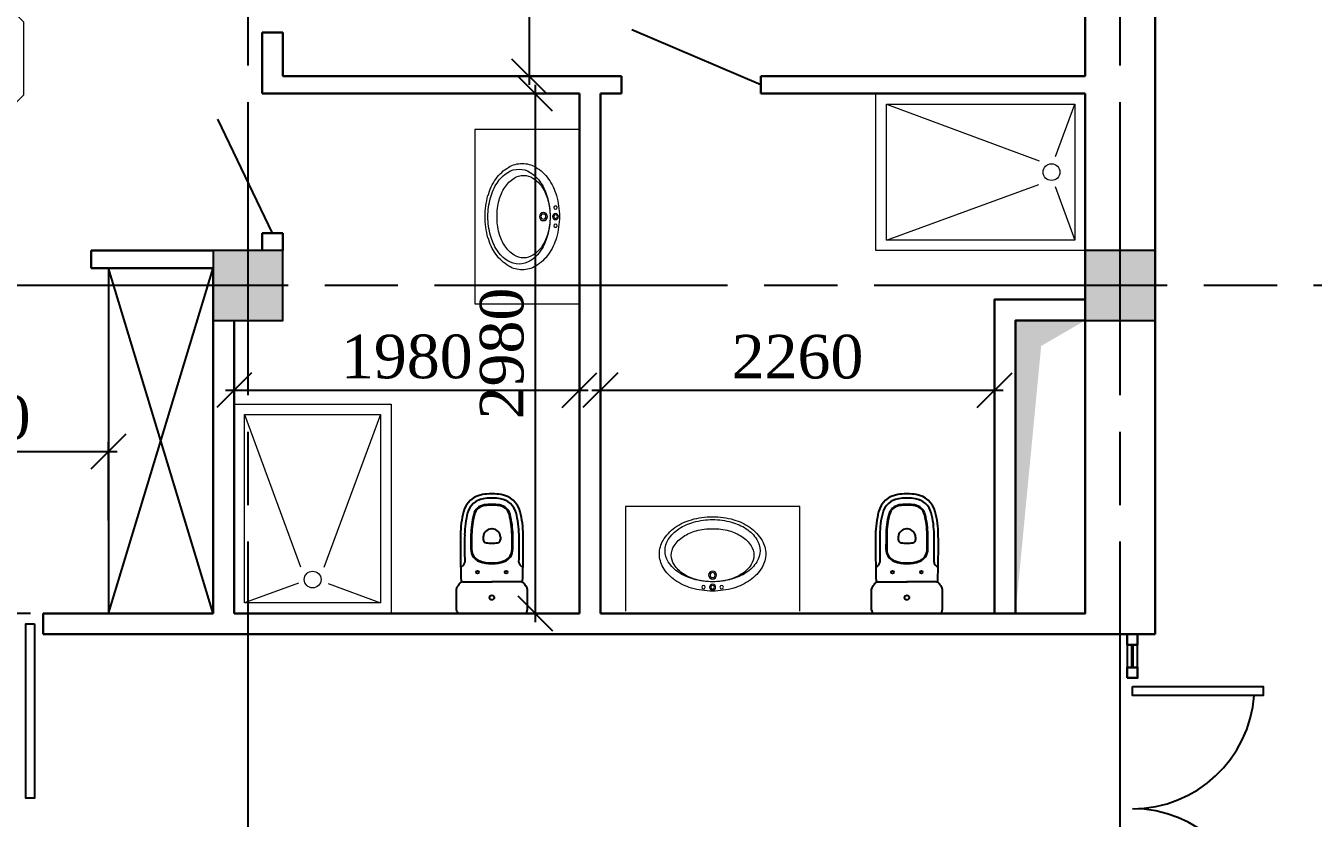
# Model space of a CAD drawing. Header units: inches. Extents: x 2870606 to 3671143, y -733551 to -473558.
# Drawn here: x 3565669 to 3573051, y -509478 to -504934 of the extents above; entities that cross this region are included whole.
import ezdxf

# ---------------------------------------------------------------- set-up
doc = ezdxf.new("R2010")
doc.units = ezdxf.units.IN
doc.header["$MEASUREMENT"] = 0
doc.linetypes.add('ACAD_ISO08W100', pattern=[36, 24, -3, 6, -3])
doc.layers.add('_0', color=7, linetype='Continuous', lineweight=25)
for name, color, linetype in [('A_Windows', 160, 'Continuous'), ('SANFURN', 140, 'Continuous'), ('МЕБЕЛИРОВКА', 7, 'Continuous')]:
    doc.layers.add(name, color=color, linetype=linetype)
doc.styles.add('J~stule', font='dutch.ttf')
doc.dimstyles.new('J~style', dxfattribs={"dimscale": 100, "dimtxt": 2.5, "dimasz": 2, "dimexe": 0.55, "dimexo": 0.725, "dimtad": 1, "dimdec": 0, "dimdsep": 46, "dimtxsty": 'J~stule', "dimblk": 'OBLIQUE', "dimcen": 2, "dimdle": 0.5, "dimadec": 0, "dimazin": 0, "dimtfac": 1, "dimtdec": 0, "dimtmove": 0, "dimatfit": 3, "dimfxl": 1, "dimarcsym": 0})

# ---------------------------------------------------------------- blocks, each defined once
blk = doc.blocks.new('_Oblique')
at = {"color": 0, "linetype": 'ByBlock', "lineweight": -2}
blk.add_line((-0.5, -0.5), (0.5, 0.5), dxfattribs=at)
blk = doc.blocks.new('*D813')
at = {"color": 0, "lineweight": -2, "transparency": 16777216}
for p, q in [((3565735.8, -500623.1), (3565342.9, -500623.1)), ((3565397.9, -500573.1), (3565397.9, -508353.1)), ((3565696.4, -508303.1), (3565342.9, -508303.1))]:
    blk.add_line(p, q, dxfattribs=at)
at = {"layer": 'Defpoints', "color": 0, "lineweight": 35, "transparency": 16777216}
for p in [(3565808.3, -500623.1), (3565397.9, -508303.1), (3565768.9, -508303.1)]:
    blk.add_point(p, dxfattribs=at)
at = {"color": 0, "lineweight": -2, "transparency": 16777216, "xscale": 200, "yscale": 200, "zscale": 200}
for p, rotation in [((3565397.9, -500623.1), 90), ((3565397.9, -508303.1), 270)]:
    blk.add_blockref('_Oblique', p, dxfattribs=dict(at, rotation=rotation))
at = {"color": 0, "transparency": 16777216, "insert": (3565207.7, -504463.1), "char_height": 250, "attachment_point": 5, "rotation": 90, "style": 'J~stule'}
blk.add_mtext('7680', dxfattribs=at)
blk = doc.blocks.new('uouyotyolt')
at = {"layer": 'SANFURN', "lineweight": 15}
for p, q in [((2860162.5, 280610.8), (2860049, 280918.8)), ((2861129, 280918.8), (2860255.1, 280599.2)), ((2860160.6, 280439.1), (2860049, 280138.8)), ((2861129, 280138.8), (2860252.6, 280464.1))]:
    blk.add_line(p, q, dxfattribs=at)
for points in [[(2859989, 280078.8), (2859989, 280978.8), (2861189, 280978.8), (2861189, 280078.8)], [(2860049, 280138.8), (2860049, 280918.8), (2861129, 280918.8), (2861129, 280138.8)]]:
    blk.add_lwpolyline(points, close=True, dxfattribs=at)
blk.add_circle((2860182.8, 280528.8), 48, dxfattribs=at)
blk = doc.blocks.new('cu')
at = {"layer": '_0'}
for p, q in [((0, 0), (0, 186.3)), ((18.2, 200), (141, 200)), ((180, 164), (180, 0)), ((279, 158.9), (261.5, 176.4)), ((0, -2.5), (0, 0)), ((180, -2.5), (180, 0)), ((437, 47), (424.3, 47)), ((0, -5), (0, -2.5)), ((0, -191.3), (0, -5)), ((180, -2.5), (180, -5)), ((180, -169), (180, -5)), ((437, -52), (424.3, -52)), ((141, -205), (18.2, -205)), ((279, -163.9), (261.5, -181.4))]:
    blk.add_line(p, q, dxfattribs=at)
for centre, radius in [((236, 80), 7.5), ((90.2, -2.5), 13.5), ((90.2, -2.5), 13.5), ((236, -85), 7.5)]:
    blk.add_circle(centre, radius, dxfattribs=at)
for centre, radius, start, end in [((8, 186.3), 8, 155.21151, 180.00003), ((18.2, 180), 20, 90, 150.98314), ((141, 181), 19, 34.93724, 90), ((164.8, 197.6), 10, 214.93724, 253.78478), ((155, 164), 25, 23.37762, 73.78478), ((383, -5322.3), 5500, 89.29054, 92.13617), ((155, 164), 25, 360, 23.37762), ((293.1, 173), 20, 225, 270.93637), ((383, -5322.3), 5476, 89.29054, 90.93637), ((444.2, -372.6), 526, 75.46051, 89.29054), ((444.2, -372.6), 550, 75.46051, 89.29054), ((548.7, 30), 134, 8.81618, 75.46052), ((367.5, 42.7), 75, 90.1648, 160.01601), ((367.5, 42.7), 71, 90.1648, 160.01601), ((383, -5322.3), 5440, 89.29054, 90.1648), ((383, -5322.3), 5436, 89.29054, 90.1648), ((444.2, -372.6), 490, 75.46051, 89.29054), ((444.2, -372.6), 486, 75.46051, 89.29054), ((548.7, 30), 70, 8.81618, 75.46052), ((548.7, 30), 74, 8.81618, 75.46052), ((548.7, 30), 110, 8.81618, 75.46052), ((485, 0), 200, 160.01601, 180), ((485, 0), 200, 180, 180.71622), ((485, 0), 196, 160.01601, 180), ((485, 0), 196, 180, 180.73083), ((582, 0), 180, 170.28485, 180), ((424.3, 27), 20, 90, 170.28485), ((437, 0), 47, 0, 90), ((437, 0), 47, 356.95091, 0), ((355, 0), 266, 0, 8.81618), ((355, 0), 266, 359.4615, 0), ((355, 0), 270, 0, 8.81618), ((355, 0), 270, 359.46948, 0), ((355, 0), 306, 0, 8.81618), ((355, 0), 306, 359.53189, 0), ((355, 0), 330, 0, 8.81618), ((485, -5), 200, 179.28378, 180), ((485, -5), 200, 180, 199.98399), ((485, -5), 196, 179.26917, 180), ((485, -5), 196, 180, 199.98399), ((367.5, -47.7), 75, 199.98399, 269.8352), ((367.5, -47.7), 71, 199.98399, 269.8352), ((582, 0), 180, 180, 180.7958), ((582, -5), 180, 179.2042, 180), ((582, -5), 180, 180, 189.71515), ((424.3, -32), 20, 189.71515, 270), ((437, -5), 47, 270, 0), ((437, -5), 47, 0, 3.04909), ((548.7, -35), 70, 284.53948, 351.18382), ((548.7, -35), 74, 284.53948, 351.18382), ((548.7, -35), 110, 284.53948, 351.18382), ((548.7, -35), 134, 284.53948, 351.18382), ((355, -5), 266, 351.18382, 0), ((355, -5), 266, 0, 0.5385), ((355, -5), 270, 351.18382, 0), ((355, -5), 270, 0, 0.53052), ((355, -5), 306, 351.18382, 0), ((355, -5), 306, 0, 0.46811), ((355, -5), 330, 351.18382, 0), ((355, 0), 330, 359.56594, 0), ((355, -5), 330, 0, 0.43406), ((383, 5317.3), 5436, 269.8352, 270.70946), ((383, 5317.3), 5440, 269.8352, 270.70946), ((444.2, 367.6), 486, 270.70946, 284.53949), ((444.2, 367.6), 490, 270.70946, 284.53949), ((444.2, 367.6), 526, 270.70946, 284.53949), ((8, -191.3), 8, 179.99997, 204.78849), ((18.2, -185), 20, 209.01686, 270), ((141, -186), 19, 270, 325.06276), ((164.8, -202.6), 10, 106.21522, 145.06276), ((155, -169), 25, 286.21522, 336.62238), ((155, -169), 25, 336.62238, 0), ((383, 5317.3), 5500, 267.86383, 270.70946), ((293.1, -178), 20, 89.06363, 135), ((383, 5317.3), 5476, 269.06363, 270.70946), ((444.2, 367.6), 550, 270.70946, 284.53949)]:
    blk.add_arc(centre, radius, start, end, dxfattribs=at)
blk = doc.blocks.new('ITYIR6')
at = {"lineweight": 13, "elevation": -58.9}
blk.add_lwpolyline([(2899772.1, 225462.1), (2899772.1, 224862.1), (2898772.1, 224862.1), (2898772.1, 225462.1)], dxfattribs=at)
at = {"lineweight": 13}
for centre, radius in [((2899219.9, 225324.7, -58.9), 9.72), ((2899272.1, 225324.7, -58.9), 17.3), ((2899272.1, 225324.7, -58.9), 10.5), ((2899324.1, 225324.7, -58.9), 9.72), ((2899272.1, 225255.3, -58.9), 23.1), ((2899272.1, 225255.3, -58.9), 14.7)]:
    blk.add_circle(centre, radius, dxfattribs=at)
for centre, radius, start, end in [((2899240.6, 225021.4, -58.9), 321.1, 106.16225, 124.97931), ((2899272.1, 224912.8, -58.9), 434.2, 90, 106.16225), ((2899272.1, 224878, -58.9), 415.4, 90, 105.14659), ((2899272.1, 224926.1, -58.9), 367.3, 90, 104.90006), ((2899272.1, 224912.8, -58.9), 434.2, 73.83775, 90), ((2899272.1, 224926.1, -58.9), 367.3, 75.09994, 90), ((2899272.1, 224878, -58.9), 415.4, 74.85341, 90), ((2899303.6, 225021.4, -58.9), 321.1, 55.02069, 73.83775), ((2899192.5, 225090.2, -58.9), 237.1, 124.97931, 149.37391), ((2899192.1, 225068.8, -58.9), 205.9, 123.16508, 147.63235), ((2899200.8, 225099.1, -58.9), 177.9, 122.71568, 147.18544), ((2899240.4, 224994.9, -58.9), 294.2, 105.14659, 123.16508), ((2899243.9, 225032.2, -58.9), 257.5, 104.90006, 122.71568), ((2899300.3, 225032.2, -58.9), 257.5, 57.28432, 75.09994), ((2899303.7, 224994.9, -58.9), 294.2, 56.83492, 74.85341), ((2899343.3, 225099.1, -58.9), 177.9, 32.81456, 57.28432), ((2899352, 225068.8, -58.9), 205.9, 32.36765, 56.83492), ((2899351.7, 225090.2, -58.9), 237.1, 30.62609, 55.02069), ((2899119, 225133.7, -58.9), 151.8, 149.37391, 180), ((2899118.7, 225115.4, -58.9), 119, 147.63235, 180), ((2899135.5, 225141.3, -58.9), 100.1, 147.18544, 180), ((2899408.7, 225141.3, -58.9), 100.1, 0, 32.81456), ((2899425.4, 225115.4, -58.9), 119, 0, 32.36765), ((2899425.1, 225133.7, -58.9), 151.8, 0, 30.62609), ((2899119, 225133.7, -58.9), 151.8, 180, 210.62609), ((2899118.7, 225115.4, -58.9), 119, 180, 212.36765), ((2899135.5, 225141.3, -58.9), 100.1, 180, 212.81456), ((2899200.8, 225183.4, -58.9), 177.9, 212.81456, 237.28432), ((2899343.3, 225183.4, -58.9), 177.9, 302.71568, 327.18544), ((2899408.7, 225141.3, -58.9), 100.1, 327.18544, 0), ((2899425.4, 225115.4, -58.9), 119, 327.63235, 0), ((2899425.1, 225133.7, -58.9), 151.8, 329.37391, 0), ((2899192.5, 225177.2, -58.9), 237.1, 210.62609, 235.02069), ((2899192.1, 225161.9, -58.9), 205.9, 212.36765, 236.83492), ((2899243.9, 225250.4, -58.9), 257.5, 237.28432, 255.09994), ((2899272.1, 225356.5, -58.9), 367.3, 255.09994, 270), ((2899272.1, 225356.5, -58.9), 367.3, 270, 284.90006), ((2899300.3, 225250.4, -58.9), 257.5, 284.90006, 302.71568), ((2899352, 225161.9, -58.9), 205.9, 303.16508, 327.63235), ((2899351.7, 225177.2, -58.9), 237.1, 304.97931, 329.37391), ((2899240.6, 225246, -58.9), 321.1, 235.02069, 253.83775), ((2899240.4, 225235.8, -58.9), 294.2, 236.83492, 254.85341), ((2899272.1, 225354.6, -58.9), 434.2, 253.83775, 270), ((2899272.1, 225352.7, -58.9), 415.4, 254.85341, 270), ((2899272.1, 225352.7, -58.9), 415.4, 270, 285.14659), ((2899272.1, 225354.6, -58.9), 434.2, 270, 286.16225), ((2899303.7, 225235.8, -58.9), 294.2, 285.14659, 303.16508), ((2899303.6, 225246, -58.9), 321.1, 286.16225, 304.97931)]:
    blk.add_arc(centre, radius, start, end, dxfattribs=at)
blk = doc.blocks.new('*D825')
at = {"color": 0, "lineweight": -2, "transparency": 16777216}
for p, q in [((3566813.7, -507023.1), (3568893.7, -507023.1)), ((3568843.7, -507036.6), (3568843.7, -507078.1)), ((3566863.7, -507073.5), (3566863.7, -507078.1))]:
    blk.add_line(p, q, dxfattribs=at)
at = {"layer": 'Defpoints', "color": 0, "lineweight": 35, "transparency": 16777216}
for p in [(3568843.7, -506964.1), (3566863.7, -507001), (3568843.7, -507023.1)]:
    blk.add_point(p, dxfattribs=at)
at = {"color": 0, "lineweight": -2, "transparency": 16777216, "xscale": 200, "yscale": 200, "zscale": 200, "rotation": 180}
blk.add_blockref('_Oblique', (3566863.7, -507023.1), dxfattribs=at)
at = {"color": 0, "lineweight": -2, "transparency": 16777216, "xscale": 200, "yscale": 200, "zscale": 200}
blk.add_blockref('_Oblique', (3568843.7, -507023.1), dxfattribs=at)
at = {"color": 0, "transparency": 16777216, "insert": (3567853.7, -506832), "char_height": 250, "attachment_point": 5, "style": 'J~stule'}
blk.add_mtext('1980', dxfattribs=at)
blk = doc.blocks.new('*D826')
at = {"color": 0, "lineweight": -2, "transparency": 16777216}
for p, q in [((3568963.7, -506767.3), (3568963.7, -507078.1)), ((3571223.7, -506820.9), (3571223.7, -507078.1)), ((3568913.7, -507023.1), (3571273.7, -507023.1))]:
    blk.add_line(p, q, dxfattribs=at)
at = {"layer": 'Defpoints', "color": 0, "lineweight": 35, "transparency": 16777216}
for p in [(3568963.7, -506694.8), (3571223.7, -506748.4), (3571223.7, -507023.1)]:
    blk.add_point(p, dxfattribs=at)
at = {"color": 0, "lineweight": -2, "transparency": 16777216, "xscale": 200, "yscale": 200, "zscale": 200, "rotation": 180}
blk.add_blockref('_Oblique', (3568963.7, -507023.1), dxfattribs=at)
at = {"color": 0, "lineweight": -2, "transparency": 16777216, "xscale": 200, "yscale": 200, "zscale": 200}
blk.add_blockref('_Oblique', (3571223.7, -507023.1), dxfattribs=at)
at = {"color": 0, "transparency": 16777216, "insert": (3570093.7, -506833), "char_height": 250, "attachment_point": 5, "style": 'J~stule'}
blk.add_mtext('2260', dxfattribs=at)
blk = doc.blocks.new('*D833')
at = {"color": 0, "lineweight": -2, "transparency": 16777216}
for p, q in [((3568589.4, -505273.2), (3568589.4, -508353.1)), ((3568497.2, -505323.2), (3568644.4, -505323.2)), ((3568497.2, -508303.1), (3568644.4, -508303.1))]:
    blk.add_line(p, q, dxfattribs=at)
at = {"layer": 'Defpoints', "color": 0, "lineweight": 35, "transparency": 16777216}
for p in [(3568424.7, -505323.2), (3568424.7, -508303.1), (3568589.4, -508303.1)]:
    blk.add_point(p, dxfattribs=at)
at = {"color": 0, "lineweight": -2, "transparency": 16777216, "xscale": 200, "yscale": 200, "zscale": 200}
for p, rotation in [((3568589.4, -505323.2), 90), ((3568589.4, -508303.1), 270)]:
    blk.add_blockref('_Oblique', p, dxfattribs=dict(at, rotation=rotation))
at = {"color": 0, "transparency": 16777216, "insert": (3568399.2, -506813.2), "char_height": 250, "attachment_point": 5, "rotation": 90, "style": 'J~stule'}
blk.add_mtext('2980', dxfattribs=at)
blk = doc.blocks.new('*D834')
at = {"color": 0, "lineweight": -2, "transparency": 16777216}
for p, q in [((3564493.7, -507775.5), (3564493.7, -507319.5)), ((3566143.7, -507771.3), (3566143.7, -507319.5)), ((3564443.7, -507374.5), (3566193.7, -507374.5))]:
    blk.add_line(p, q, dxfattribs=at)
at = {"layer": 'Defpoints', "color": 0, "lineweight": 35, "transparency": 16777216}
for p in [(3566143.7, -507374.5), (3564493.7, -507848, 94.1), (3566143.7, -507843.8, -45.2)]:
    blk.add_point(p, dxfattribs=at)
at = {"color": 0, "lineweight": -2, "transparency": 16777216, "xscale": 200, "yscale": 200, "zscale": 200, "rotation": 180}
blk.add_blockref('_Oblique', (3564493.7, -507374.5), dxfattribs=at)
at = {"color": 0, "lineweight": -2, "transparency": 16777216, "xscale": 200, "yscale": 200, "zscale": 200}
blk.add_blockref('_Oblique', (3566143.7, -507374.5), dxfattribs=at)
at = {"color": 0, "transparency": 16777216, "insert": (3565318.7, -507181.8), "char_height": 250, "attachment_point": 5, "style": 'J~stule'}
blk.add_mtext('1650', dxfattribs=at)
blk = doc.blocks.new('*D836')
at = {"color": 0, "lineweight": -2, "transparency": 16777216}
for p, q in [((3567856.9, -500623.1), (3568609.7, -500623.1)), ((3568554.7, -500573.1), (3568554.7, -505273.2)), ((3567856.9, -505223.2), (3568609.7, -505223.2))]:
    blk.add_line(p, q, dxfattribs=at)
at = {"layer": 'Defpoints', "color": 0, "lineweight": 35, "transparency": 16777216}
for p in [(3567784.4, -500623.1), (3567784.4, -505223.2), (3568554.7, -505223.2)]:
    blk.add_point(p, dxfattribs=at)
at = {"color": 0, "lineweight": -2, "transparency": 16777216, "xscale": 200, "yscale": 200, "zscale": 200}
for p, rotation in [((3568554.7, -500623.1), 90), ((3568554.7, -505223.2), 270)]:
    blk.add_blockref('_Oblique', p, dxfattribs=dict(at, rotation=rotation))
at = {"color": 0, "transparency": 16777216, "insert": (3568364.6, -502923.2), "char_height": 250, "attachment_point": 5, "rotation": 90, "style": 'J~stule'}
blk.add_mtext('4600', dxfattribs=at)
blk = doc.blocks.new('ydyyd')
at = {"layer": 'МЕБЕЛИРОВКА', "lineweight": 13}
for p, q in [((730582.4, 154995), (730582.4, 155035)), ((731232.4, 155065), (730612.4, 155065)), ((731202.4, 154965), (730612.4, 154965)), ((731332.4, 153965), (731332.4, 154965)), ((730632.4, 154345), (730632.4, 154885)), ((731182.4, 154915), (730662.4, 154915)), ((731182.4, 154315), (731182.4, 154915)), ((731232.4, 153965), (731232.4, 154935)), ((729032.4, 154266.6), (729161.7, 154395.9)), ((729161.7, 154395.9), (730003.1, 154395.9)), ((730003.1, 154395.9), (730132.4, 154266.6)), ((729082.4, 154245.9), (729182.4, 154345.9)), ((729182.4, 154345.9), (729982.4, 154345.9)), ((729982.4, 154345.9), (730082.4, 154245.9)), ((731182.4, 154315), (730662.4, 154315)), ((729032.4, 153425.2), (729032.4, 154266.6)), ((729082.4, 153445.9), (729082.4, 154245.9)), ((730082.4, 154245.9), (730082.4, 153445.9)), ((730132.4, 154266.6), (730132.4, 153425.2)), ((730632.4, 153965), (730632.4, 154235)), ((731182.4, 154265), (730662.4, 154265)), ((731182.4, 153965), (731182.4, 154265)), ((730632.4, 153965), (730632.4, 153695)), ((731182.4, 153965), (731182.4, 153665)), ((731232.4, 153965), (731232.4, 152995)), ((731332.4, 153965), (731332.4, 152965)), ((731182.4, 153665), (730662.4, 153665)), ((731182.4, 153615), (730662.4, 153615)), ((731182.4, 153615), (731182.4, 153015)), ((730632.4, 153585), (730632.4, 153045)), ((729161.7, 153295.9), (729032.4, 153425.2)), ((729182.4, 153345.9), (729082.4, 153445.9)), ((729982.4, 153345.9), (730082.4, 153445.9)), ((730003.1, 153295.9), (730132.4, 153425.2)), ((729982.4, 153345.9), (729182.4, 153345.9)), ((730003.1, 153295.9), (729161.7, 153295.9)), ((731202.4, 152965), (730612.4, 152965)), ((731182.4, 153015), (730662.4, 153015)), ((730582.4, 152935), (730582.4, 152895)), ((731232.4, 152865), (730612.4, 152865)), ((728848.9, 152745.9), (728808.9, 152745.9)), ((730258.9, 152745.9), (730298.9, 152745.9)), ((728778.9, 152095.9), (728778.9, 152715.9)), ((728878.9, 152125.9), (728878.9, 152715.9)), ((728928.9, 152145.9), (728928.9, 152665.9)), ((729498.9, 152695.9), (728958.9, 152695.9)), ((729528.9, 152145.9), (729528.9, 152665.9)), ((729578.9, 152145.9), (729578.9, 152665.9)), ((729608.9, 152695.9), (730148.9, 152695.9)), ((730178.9, 152145.9), (730178.9, 152665.9)), ((730228.9, 152125.9), (730228.9, 152715.9)), ((730328.9, 152095.9), (730328.9, 152715.9)), ((730618.2, 152665), (730528.9, 152575.7)), ((730618.2, 152665), (731039.6, 152665)), ((731039.6, 152665), (731128.9, 152575.7)), ((730638.9, 152615), (730578.9, 152555)), ((730638.9, 152615), (731018.9, 152615)), ((731018.9, 152615), (731078.9, 152555)), ((730528.9, 152154.3), (730528.9, 152575.7)), ((730578.9, 152175), (730578.9, 152555)), ((731078.9, 152555), (731078.9, 152175)), ((731128.9, 152575.7), (731128.9, 152154.3)), ((729528.9, 152145.9), (728928.9, 152145.9)), ((729578.9, 152145.9), (730178.9, 152145.9)), ((730528.9, 152154.3), (730618.2, 152065)), ((730578.9, 152175), (730638.9, 152115)), ((731018.9, 152115), (731078.9, 152175)), ((731039.6, 152065), (731128.9, 152154.3)), ((729553.9, 152095.9), (728908.9, 152095.9)), ((729553.9, 152095.9), (730198.9, 152095.9)), ((731039.6, 152065), (730618.2, 152065)), ((731018.9, 152115), (730638.9, 152115)), ((729553.9, 151995.9), (728878.9, 151995.9)), ((729553.9, 151995.9), (730228.9, 151995.9))]:
    blk.add_line(p, q, dxfattribs=at)
for centre, radius, start, end in [((730612.4, 155035), 30, 90, 180), ((731232.4, 154965), 100, 0, 90), ((730612.4, 154995), 30, 180, 270), ((731202.4, 154935), 30, 0, 90), ((730662.4, 154885), 30, 90, 180), ((730662.4, 154345), 30, 180, 270), ((730662.4, 154235), 30, 90, 180), ((730662.4, 153695), 30, 180, 270), ((730662.4, 153585), 30, 90, 180), ((730662.4, 153045), 30, 180, 270), ((730612.4, 152935), 30, 90, 180), ((731202.4, 152995), 30, 270, 0), ((731232.4, 152965), 100, 270, 0), ((730612.4, 152895), 30, 180, 270), ((728808.9, 152715.9), 30, 90, 180), ((728848.9, 152715.9), 30, 0, 90), ((730258.9, 152715.9), 30, 90, 180), ((730298.9, 152715.9), 30, 0, 90), ((728958.9, 152665.9), 30, 90, 180), ((729498.9, 152665.9), 30, 0, 90), ((729608.9, 152665.9), 30, 90, 180), ((730148.9, 152665.9), 30, 0, 90), ((728878.9, 152095.9), 100, 180, 270), ((728908.9, 152125.9), 30, 180, 270), ((730198.9, 152125.9), 30, 270, 0), ((730228.9, 152095.9), 100, 270, 0)]:
    blk.add_arc(centre, radius, start, end, dxfattribs=at)
blk = doc.blocks.new('*U92')
at = {"color": 7, "lineweight": 30}
for points in [[(0, 60), (60, 60), (60, 0), (0, 0)], [(250, 60), (190, 60), (190, 0), (250, 0)]]:
    blk.add_lwpolyline(points, close=True, dxfattribs=at)
at = {"color": 4, "lineweight": 25}
for points in [[(60, 60), (190, 60), (190, 0), (60, 0)], [(60, 35), (190, 35), (190, 25), (60, 25)]]:
    blk.add_lwpolyline(points, close=True, dxfattribs=at)

msp = doc.modelspace()

# ---------------------------------------------------------------- hatches: boundary and pattern name
h = msp.add_hatch(color=256)
h.dxf.hatch_style = 1
h.paths.add_polyline_path([(3567143.68, -506623.13), (3567143.68, -506223.13), (3566743.68, -506223.13), (3566743.68, -506623.13)])
h = msp.add_hatch(color=256)
h.dxf.hatch_style = 1
h.paths.add_polyline_path([(3572143.68, -506623.13), (3572143.68, -506223.13), (3571743.68, -506223.13), (3571743.68, -506623.13)])

# ---------------------------------------------------------------- linework, layer by layer
at = {"color": 252, "linetype": 'ACAD_ISO08W100', "ltscale": 70}
for p, q in [((3566943.68, -524692.02), (3566943.68, -496403.85)), ((3571943.68, -524692.02), (3571943.68, -496403.85)), ((3587332.87, -506423.13), (3525281.82, -506423.13))]:
    msp.add_line(p, q, dxfattribs=at)
at = {"lineweight": 30}
for p, q in [((3571743.68, -500623.13), (3571743.68, -505223.17)), ((3572143.68, -500623.13), (3572143.68, -508303.13)), ((3567023.68, -504973.17), (3567023.68, -505323.17)), ((3567023.68, -504973.17), (3567143.68, -504973.17)), ((3567143.68, -504973.17), (3567143.68, -505223.17)), ((3567143.68, -505223.17), (3569083.68, -505223.17)), ((3569083.68, -505323.17), (3569083.68, -505223.17)), ((3569883.68, -505223.17), (3571743.68, -505223.17)), ((3569883.68, -505323.17), (3569883.68, -505223.17)), ((3567023.68, -505323.17), (3568843.68, -505323.17)), ((3568843.68, -505323.17), (3568843.68, -508303.13)), ((3568963.68, -505323.17), (3568963.68, -508303.13)), ((3568963.68, -505323.17), (3569083.68, -505323.17)), ((3569883.68, -505323.17), (3571743.68, -505323.17)), ((3571743.68, -505323.13), (3571743.68, -508303.13)), ((3567143.68, -506123.13), (3567023.68, -506123.13)), ((3567023.68, -506123.13), (3567023.68, -506223.13)), ((3567143.68, -506123.13), (3567143.68, -506223.13)), ((3566743.68, -506223.13), (3566044.05, -506223.13)), ((3566044.05, -506323.13), (3566044.05, -506223.13)), ((3566743.68, -506323.13), (3566044.05, -506323.13)), ((3566743.68, -506323.13), (3566743.68, -508303.13)), ((3566863.68, -506623.13), (3566863.68, -508303.13)), ((3565768.87, -508303.13, 17.61), (3565768.87, -508423.13, 17.61)), ((3572143.68, -508303.13), (3572143.68, -508423.13))]:
    msp.add_line(p, q, dxfattribs=at)
at = {"color": 0}
for p, q in [((3569883.68, -505273.17), (3569143.67, -504958.17)), ((3567083.68, -506123.13), (3566770.68, -505469.53))]:
    msp.add_line(p, q, dxfattribs=at)
for q in [(3566143.68, -508303.13, -58.88), (3566743.68, -506323.13)]:
    msp.add_line((3566143.68, -506323.13), q)
for points in [[(3566743.68, -506223.13), (3566743.68, -506623.13), (3567143.68, -506623.13), (3567143.68, -506223.13)], [(3571743.68, -506223.13), (3571743.68, -506623.13), (3572143.68, -506623.13), (3572143.68, -506223.13)], [(3565718.87, -508363.13), (3565718.87, -509363.13), (3565668.87, -509363.13), (3565668.87, -508363.13)], [(3572013.68, -508723.13), (3572763.68, -508723.13), (3572763.68, -508773.13), (3572013.68, -508773.13)]]:
    msp.add_lwpolyline(points, close=True)
msp.add_lwpolyline([(3566143.68, -508303.13), (3566743.68, -506323.13)])
at = {"elevation": -58.88}
msp.add_lwpolyline([(3566743.68, -508303.13), (3566143.68, -506323.13)], dxfattribs=at)
at = {"lineweight": 30}
for points in [[(3571743.68, -508303.13), (3571743.68, -506503.13), (3571223.68, -506503.13), (3571223.68, -508303.13)], [(3571343.68, -508303.13), (3571343.68, -506623.13), (3571743.68, -506623.13), (3571743.68, -508303.13)]]:
    msp.add_lwpolyline(points, close=True, dxfattribs=at)
for points in [[(3566743.68, -508303.13), (3565768.87, -508303.13)], [(3568843.68, -508303.13), (3566863.68, -508303.13)], [(3571223.68, -508303.13), (3568963.68, -508303.13)], [(3572143.68, -508423.13), (3565768.87, -508423.13)]]:
    msp.add_lwpolyline(points, dxfattribs=at)
at = {"lineweight": 30, "elevation": 17.61}
msp.add_lwpolyline([(3565768.87, -508423.13), (3565768.87, -508303.13)], dxfattribs=at)
for centre, start, end in [((3572013.68, -508723.13), 270, 355.903956), ((3572013.68, -510123.13), 4.096044, 90)]:
    msp.add_arc(centre, 700, start, end)
msp.add_solid([(3571343.68, -508303.13), (3571343.68, -506623.13), (3571490.76, -506770.21), (3571743.68, -506623.13)])

# ---------------------------------------------------------------- block references
msp.add_blockref('ydyyd', (2834526.64, -657487.23, 94.6))
at = {"color": 1}
for p, rotation in [((6431732.67, -225244.3), 180), ((3847842.51, -3368292.12), 90.00000000000001)]:
    msp.add_blockref('uouyotyolt', p, dxfattribs=dict(at, rotation=rotation))
at = {"color": 1, "xscale": -1}
for p, rotation in [((3343381.55, -3405300.52, 58.88), 270), ((670334.7, -282828.36, 58.88), 180)]:
    msp.add_blockref('ITYIR6', p, dxfattribs=dict(at, rotation=rotation))
at = {"rotation": 89.99999863929831}
for p in [(3568338.69, -508303.13), (3570718.69, -508303.13)]:
    msp.add_blockref('cu', p, dxfattribs=at)
at = {"layer": 'A_Windows', "color": 5, "lineweight": 30, "xscale": -1, "rotation": 89.99998460706348}
msp.add_blockref('*U92', (3572043.68, -508423.13), dxfattribs=at)

# ---------------------------------------------------------------- dimensions: what is measured, and where the dimension line sits
for base, p1, p2, picture, middle in [((3565397.89, -508303.13), (3565808.34, -500623.13), (3565768.87, -508303.13), '*D813', (3565207.7, -504463.13)), ((3568554.65, -505223.17), (3567784.45, -500623.13), (3567784.45, -505223.17), '*D836', (3568364.64, -502923.15)), ((3568589.43, -508303.13), (3568424.66, -505323.17), (3568424.66, -508303.13), '*D833', (3568399.25, -506813.15))]:
    dim = msp.add_linear_dim(base=base, p1=p1, p2=p2, angle=90, dimstyle='J~style', override={"dimdec": 1, "dimtdec": 1})
    dim.commit()
    dim.dimension.update_dxf_attribs({"geometry": picture, "text_midpoint": middle})
for base, p1, p2, picture, middle in [((3568843.68, -507023.06), (3566863.68, -507000.97), (3568843.68, -506964.13), '*D825', (3567853.68, -506832)), ((3571223.68, -507023.06), (3568963.68, -506694.8), (3571223.68, -506748.45), '*D826', (3570093.68, -506833.04)), ((3566143.68, -507374.47), (3564493.68, -507847.96, 94.1), (3566143.68, -507843.82, -45.22), '*D834', (3565318.68, -507181.77))]:
    dim = msp.add_linear_dim(base=base, p1=p1, p2=p2, dimstyle='J~style', override={"dimdec": 1, "dimtdec": 1})
    dim.commit()
    dim.dimension.update_dxf_attribs({"geometry": picture, "text_midpoint": middle})

doc.saveas('drawing.dxf')
